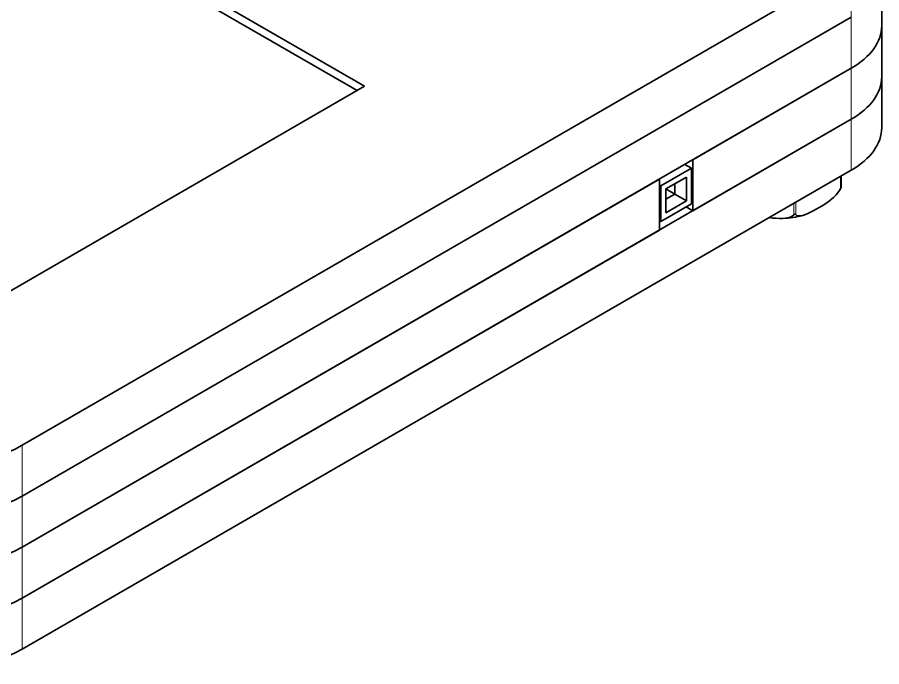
# Model space of a CAD drawing. Extents: x 315 to 857, y 212 to 651.
# Drawn here: x 709.04 to 750.61, y 585.75 to 616.96 of the extents above; entities that cross this region are included whole.
import ezdxf

# ---------------------------------------------------------------- set-up
doc = ezdxf.new("R2010")
doc.units = 0

msp = doc.modelspace()

# ---------------------------------------------------------------- linework, layer by layer
at = {"color": 7, "lineweight": 35}
for p, q in [((725.734, 613.648), (689.839, 634.373)), ((725.381, 613.444), (689.839, 633.964)), ((709.276, 596.397), (749.142, 619.414)), ((709.276, 593.948), (749.142, 616.965)), ((709.276, 593.948), (749.142, 616.965)), ((709.276, 591.498), (749.142, 614.515)), ((706.561, 602.578), (725.734, 613.648)), ((709.276, 589.049), (749.142, 612.066)), ((709.276, 586.599), (749.142, 609.616)), ((709.276, 591.498), (739.919, 609.19)), ((709.276, 589.049), (739.919, 606.741))]:
    msp.add_line(p, q, dxfattribs=at)
at = {"color": 7, "lineweight": 13, "ltscale": 0.061238}
for p, q in [((749.142, 616.965), (749.142, 619.414)), ((749.142, 614.515), (749.142, 612.066)), ((709.276, 591.498), (709.276, 589.049))]:
    msp.add_line(p, q, dxfattribs=at)
at = {"color": 7, "lineweight": 35, "ltscale": 0.061238}
for p, q in [((750.607, 616.557), (750.607, 619.006)), ((741.523, 607.667), (741.523, 610.116))]:
    msp.add_line(p, q, dxfattribs=at)
at = {"color": 7, "lineweight": 13, "ltscale": 0.061237}
for p, q in [((749.142, 614.515), (749.142, 616.965)), ((749.142, 612.066), (749.142, 609.616)), ((709.276, 593.948), (709.276, 596.397)), ((709.276, 591.498), (709.276, 593.948)), ((709.276, 589.049), (709.276, 586.599))]:
    msp.add_line(p, q, dxfattribs=at)
at = {"color": 7, "lineweight": 35, "ltscale": 0.061237}
for p, q in [((750.607, 614.107), (750.607, 616.557)), ((750.607, 611.658), (750.607, 614.107)), ((739.919, 606.741), (739.919, 609.19))]:
    msp.add_line(p, q, dxfattribs=at)
at = {"color": 7, "lineweight": 35, "ltscale": 0.219944}
for p, q in [((741.523, 610.116), (749.142, 614.515)), ((741.523, 607.667), (749.142, 612.066))]:
    msp.add_line(p, q, dxfattribs=at)
at = {"color": 7, "lineweight": 35, "ltscale": 0.009184}
msp.add_line((741.146, 609.898), (741.464, 609.715), dxfattribs=at)
at = {"color": 7, "lineweight": 35, "ltscale": 0.042867}
for p, q in [((739.979, 608.857), (741.464, 609.715)), ((741.464, 608), (741.464, 609.715)), ((739.979, 608.857), (739.979, 607.143)), ((741.464, 608), (739.979, 607.143))]:
    msp.add_line(p, q, dxfattribs=at)
at = {"color": 7, "lineweight": 35, "ltscale": 0.028577}
for p, q in [((741.216, 609.286), (740.226, 608.714)), ((741.216, 609.286), (741.216, 608.143)), ((740.226, 607.571), (740.226, 608.714)), ((740.226, 607.571), (741.216, 608.143))]:
    msp.add_line(p, q, dxfattribs=at)
at = {"color": 7, "lineweight": 13, "ltscale": 0.014748}
for p, q in [((748.633, 608.732), (748.633, 609.322)), ((746.47, 607.483), (746.47, 608.073))]:
    msp.add_line(p, q, dxfattribs=at)
at = {"color": 7, "lineweight": 35, "ltscale": 0.013461}
msp.add_line((748.663, 608.801), (748.663, 609.339), dxfattribs=at)
at = {"color": 7, "lineweight": 35, "ltscale": 0.001718}
for p, q in [((739.919, 608.892), (739.979, 608.857)), ((739.919, 607.177), (739.979, 607.143))]:
    msp.add_line(p, q, dxfattribs=at)
at = {"color": 7, "lineweight": 35, "ltscale": 0.012247}
for p in [(740.226, 608.714), (740.651, 608.959), (740.226, 608.224)]:
    msp.add_line(p, (740.651, 608.469), dxfattribs=at)
at = {"color": 7, "lineweight": 35, "ltscale": 0.002633}
msp.add_line((748.612, 608.688), (748.657, 608.783), dxfattribs=at)
at = {"color": 7, "lineweight": 35, "ltscale": 0.001229}
msp.add_line((748.633, 608.732), (748.612, 608.688), dxfattribs=at)
at = {"color": 7, "lineweight": 35, "ltscale": 0.000131474}
msp.add_line((748.659, 608.788), (748.657, 608.783), dxfattribs=at)
at = {"color": 7, "lineweight": 35, "ltscale": 0.000327211}
msp.add_line((748.663, 608.801), (748.659, 608.788), dxfattribs=at)
at = {"color": 7, "lineweight": 35, "ltscale": 0.01633}
msp.add_line((741.216, 608.143), (740.651, 608.469), dxfattribs=at)
at = {"color": 7, "lineweight": 35, "ltscale": 0.009186}
msp.add_line((741.523, 607.667), (741.205, 607.851), dxfattribs=at)
at = {"color": 7, "lineweight": 13, "ltscale": 0.013727}
msp.add_line((746.373, 607.468), (746.373, 608.017), dxfattribs=at)
at = {"color": 7, "lineweight": 35}
for points in [[(748.612, 608.688), (748.584, 608.636), (748.422, 608.425), (748.293, 608.298), (748.023, 608.085), (747.749, 607.906), (747.315, 607.657), (747.025, 607.517), (746.81, 607.442)], [(748.633, 608.732), (748.661, 608.801), (748.662, 608.802), (748.663, 608.801)], [(746.373, 607.468), (746.305, 607.411), (746.201, 607.36), (746.085, 607.327), (745.851, 607.299)], [(746.47, 607.483), (746.439, 607.506), (746.396, 607.491), (746.373, 607.468)], [(746.81, 607.442), (746.664, 607.418), (746.595, 607.421), (746.526, 607.441), (746.47, 607.483)]]:
    msp.add_lwpolyline(points, dxfattribs=at)
for centre, radius, start, end in [((745.632, 612.06), 4.766, 272.6296, 284.3111), ((745.755, 611.284), 3.987, 261.8875, 271.3777)]:
    msp.add_arc(centre, radius, start, end, dxfattribs=at)
for centre, start_param, end_param in [((745.607, 616.557), 5.497787, 6.283185), ((745.607, 616.557), 5.497787, 6.283185), ((745.607, 614.107), 5.497787, 6.283185), ((745.607, 614.107), 5.497787, 6.283185), ((745.607, 611.658), 5.497787, 6.283185), ((705.74, 598.438), 3.926991, 5.497787), ((705.74, 595.989), 3.926991, 5.497787), ((705.74, 595.989), 3.926991, 5.497787), ((705.74, 593.539), 3.926991, 5.497787), ((705.74, 593.539), 3.926991, 5.497787), ((705.74, 591.09), 3.926991, 5.497787), ((705.74, 591.09), 3.926991, 5.497787), ((705.74, 588.641), 3.926991, 5.497787)]:
    msp.add_ellipse(centre, major_axis=(5, 0), ratio=0.57735, start_param=start_param, end_param=end_param, dxfattribs=at)

doc.saveas('drawing.dxf')
